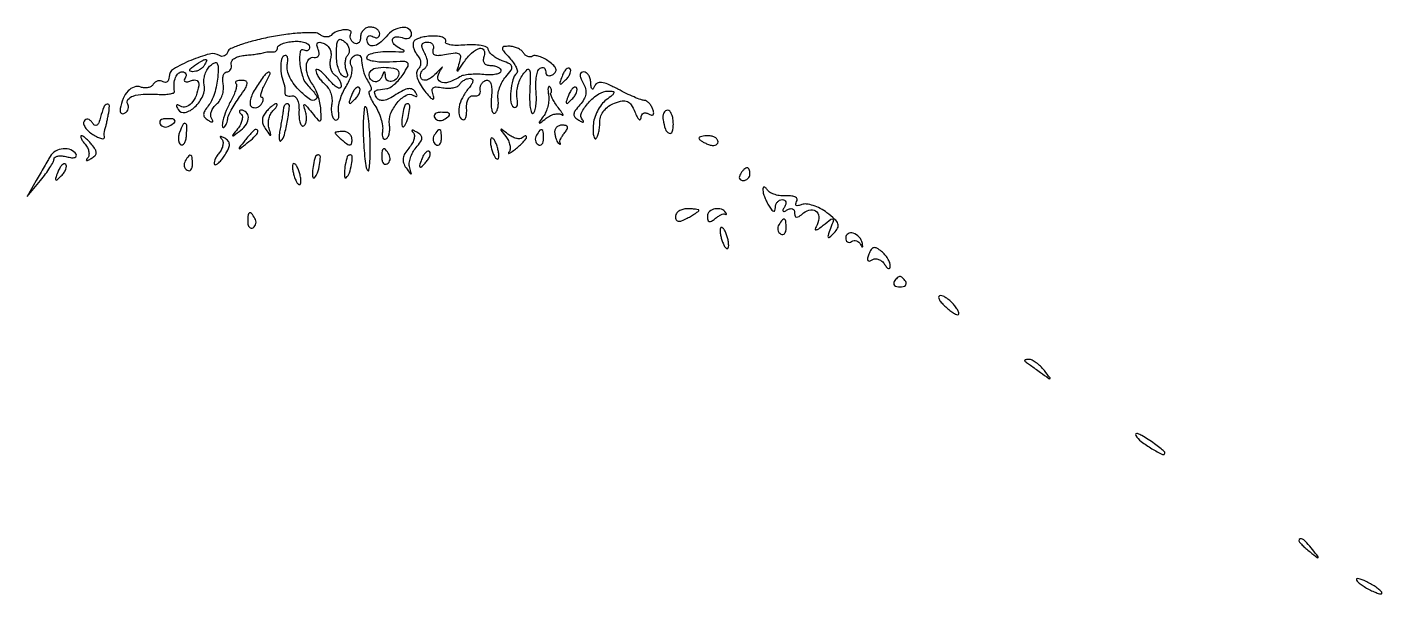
# Model space of a CAD drawing. Extents: x 153 to 7594, y 148 to 3762.
# Drawn here: x 3610.8 to 3823, y 3673.3 to 3762 of the extents above; entities that cross this region are included whole.
import ezdxf

# ---------------------------------------------------------------- set-up
doc = ezdxf.new("R2010")
doc.units = 0

msp = doc.modelspace()

# ---------------------------------------------------------------- linework, layer by layer
for points in [[(3649.04446, 3760.477537, 0.014918), (3646.543694, 3759.930816, 0.021534), (3644.373648, 3759.287666, 0.018145), (3642.676115, 3758.634181, 0.214524), (3642.20905, 3758.12715, -0.090629), (3641.99386, 3757.735592, -0.11903), (3641.670393, 3757.4894, -0.128115), (3641.289039, 3757.428333, -0.11488), (3640.90876, 3757.556389, 0.205337), (3639.336378, 3757.79167, 0.035149), (3636.409786, 3756.799756, 0.034017), (3633.679344, 3755.42972, 0.265414), (3633, 3754.240095, -0.071726), (3632.931201, 3753.762963, -0.147351), (3632.726548, 3753.449919, -0.189087), (3632.422932, 3753.347472, -0.126986), (3632.069098, 3753.457295, 0.103611), (3631.667904, 3753.60242, 0.098908), (3631.235069, 3753.577909, 0.096804), (3630.837438, 3753.387421, 0.094647), (3630.537073, 3753.059986, -0.11727), (3630.204145, 3752.728154, -0.081775), (3629.711025, 3752.527132, -0.07497), (3629.136587, 3752.484407, -0.072875), (3628.569126, 3752.611848, 0.176201), (3627.560398, 3752.629589, 0.120333), (3626.58623, 3752.004148, 0.090982), (3625.806124, 3750.811027, 0.061844), (3625.365905, 3749.245237, 0.0693), (3625.360566, 3748.806326, 0.176688), (3625.504235, 3748.527632, 0.221704), (3625.765484, 3748.444322, 0.106885), (3626.104097, 3748.564335, 0.08773), (3626.419886, 3748.846138, 0.094549), (3626.60989, 3749.212297, 0.100089), (3626.645582, 3749.605133, 0.111627), (3626.522055, 3749.964314, -0.3159), (3626.563277, 3750.669545, -0.14722), (3627.353626, 3751.219718, -0.067688), (3628.967441, 3751.514392, -0.027781), (3631.19759, 3751.491839, 0.020514), (3632.227154, 3751.466467, 0.035057), (3633.083373, 3751.54069, 0.041273), (3633.689111, 3751.688318, 0.353778), (3633.829169, 3751.907229, -0.043041), (3633.798167, 3753.153315, -0.079498), (3634.01853, 3754.139593, -0.115318), (3634.456437, 3754.76868, -0.185347), (3635.059017, 3755, -0.107279), (3635.41471, 3754.922794, -0.18139), (3635.62748, 3754.709615, -0.162559), (3635.660692, 3754.389118, -0.083829), (3635.507079, 3754.011454, 0.108244), (3635.389096, 3753.675708, 0.319803), (3635.499292, 3753.472438, 0.166448), (3635.831969, 3753.4306, 0.040433), (3636.370937, 3753.588848, -0.066638), (3636.955271, 3753.727719, -0.161131), (3637.383318, 3753.632329, -0.195833), (3637.618054, 3753.320481, -0.102545), (3637.644755, 3752.827393, -0.056718), (3637.225145, 3751.272553, -0.089129), (3636.498317, 3750.099465, -0.132226), (3635.628063, 3749.535022, -0.219957), (3634.776393, 3749.638197, 0.036959), (3634.358155, 3749.855771, 0.374427), (3634.185787, 3749.800418, 0.254624), (3634.175776, 3749.577482, 0.024955), (3634.444769, 3749.089366, 0.329723), (3635.543966, 3748.650044, 0.12921), (3637.051555, 3749.500797, 0.093383), (3638.284122, 3751.25011, 0.155699), (3638.495523, 3753.023249, -0.072896), (3638.460155, 3753.813607, -0.056028), (3638.642791, 3754.659041, -0.056812), (3639.003816, 3755.429507, -0.081774), (3639.496565, 3755.997149, -0.063742), (3640.173936, 3756.426952, -0.381667), (3640.541555, 3756.316807, -0.144319), (3640.704223, 3755.714612, -0.013333), (3640.626986, 3754.155393, -0.033036), (3640.448496, 3752.908727, -0.027596), (3640.100201, 3751.617316, -0.028487), (3639.647339, 3750.46875, -0.065141), (3639.151699, 3749.682786, 0.033266), (3638.583285, 3748.896965, 0.135664), (3638.416301, 3748.337447, 0.186965), (3638.58426, 3747.876343, 0.0747), (3639.10595, 3747.434519, 0.026778), (3639.571373, 3747.180239, 0.238201), (3639.797845, 3747.18504, 0.382236), (3639.858115, 3747.349276, 0.0438), (3639.665519, 3747.732185, -0.139178), (3639.527131, 3748.218946, -0.084373), (3639.627925, 3748.81351, -0.072859), (3639.946656, 3749.423148, -0.062801), (3640.441174, 3749.951179, 0.081883), (3640.956493, 3750.545081, 0.056817), (3641.333957, 3751.351552, 0.056015), (3641.524786, 3752.236733, 0.072796), (3641.487581, 3753.064486, -0.045488), (3641.413705, 3753.805715, -0.07382), (3641.501213, 3754.431443, -0.106012), (3641.727657, 3754.848365, -0.218901), (3642.057418, 3755, 0.137109), (3642.396576, 3755.094785, 0.126657), (3642.649679, 3755.353835, 0.106436), (3642.774641, 3755.744289, 0.075722), (3642.75, 3756.204545, -0.18903), (3642.830566, 3756.676693, -0.106866), (3643.234375, 3757.105327, -0.079253), (3643.90734, 3757.425532, -0.052629), (3644.75, 3757.579545, 0.007424), (3645.666408, 3757.662672, 0.007946), (3646.559375, 3757.771434, 0.007602), (3647.323152, 3757.888662, 0.0366), (3647.75, 3757.993421, -0.035422), (3648.091714, 3758.078139, -0.02227), (3648.5, 3758.130551, -0.022329), (3648.908429, 3758.14628, -0.037629), (3649.25, 3758.118421, 0.105039), (3649.536013, 3758.13351, 0.116077), (3649.779687, 3758.264467, 0.113958), (3649.942478, 3758.492686, 0.098483), (3650, 3758.781892, -0.249843), (3650.167984, 3759.097087, -0.053761), (3650.734375, 3759.394882, -0.044197), (3651.542344, 3759.634496, -0.029356), (3652.5, 3759.770691, -0.039884), (3653.45745, 3759.773417, -0.061978), (3654.265625, 3759.609022, -0.084925), (3654.812309, 3759.31467, -0.230833), (3655, 3758.929781, -0.088055), (3654.936009, 3758.569239, -0.166907), (3654.752205, 3758.342908, -0.178152), (3654.477983, 3758.285791, -0.101931), (3654.156441, 3758.403314, 0.527487), (3653.529373, 3758.125375, 0.073924), (3653.469421, 3756.423546, 0.048229), (3653.937602, 3754.213431, 0.120647), (3654.787297, 3752.812703, -0.036633), (3656.059188, 3751.339411, -0.416409), (3655.955123, 3750.65184, -0.323123), (3655.140412, 3750.646646, -0.033887), (3653.577048, 3751.927617, -0.042578), (3652.646676, 3752.964094, -0.048032), (3651.947092, 3754.104096, -0.053646), (3651.547704, 3755.207709, -0.10799), (3651.524774, 3756.128641, 0.036364), (3651.60784, 3756.831979, 0.095682), (3651.534335, 3757.332129, 0.217951), (3651.3262, 3757.548545, 0.236593), (3651.036793, 3757.522739, 0.201738), (3650.620647, 3756.938703, 0.055579), (3650.494271, 3755.793558, 0.049036), (3650.632992, 3754.398699, 0.043682), (3651.04191, 3753, -0.053202), (3651.108451, 3752.755226, -0.024504), (3651.144795, 3752.426562, -0.02394), (3651.149473, 3752.0738, -0.030507), (3651.118421, 3751.75, 0.181648), (3651.17276, 3751.485708, 0.146528), (3651.392661, 3751.29375, 0.100792), (3651.76053, 3751.209258, 0.056875), (3652.218296, 3751.25, -0.210266), (3652.703538, 3751.145509, -0.128931), (3653.081148, 3750.685892, -0.07894), (3653.308906, 3749.874808, -0.036404), (3653.356632, 3748.776479, 0.028083), (3653.383707, 3747.766498, 0.059639), (3653.540444, 3747.001497, 0.116041), (3653.791484, 3746.594123, 0.348415), (3654.094662, 3746.558504, 0.155483), (3654.368472, 3746.877884, 0.068846), (3654.514341, 3747.420201, 0.058548), (3654.519891, 3748.087358, 0.048744), (3654.374691, 3748.782025, -0.010102), (3654.093219, 3749.748985, -0.541284), (3654.200358, 3749.868899, -0.181534), (3654.454244, 3749.726951, -0.004044), (3655.365129, 3748.631675, 0.006595), (3656.370013, 3747.435836, 0.309387), (3656.661725, 3747.35865, 0.323833), (3656.829242, 3747.601929, 0.00696), (3656.772227, 3749.131675, 0.037931), (3656.642415, 3750.148327, 0.028032), (3656.352016, 3751.244929, 0.028584), (3655.957639, 3752.255494, 0.055097), (3655.512057, 3753, -0.07816), (3654.729898, 3754.454502, -0.099166), (3654.517961, 3755.961696, -0.162726), (3654.922252, 3756.972122, -0.273662), (3655.759466, 3757.261996, 0.133968), (3656.166685, 3757.288676, 0.202559), (3656.427421, 3757.522711, 0.142025), (3656.495685, 3757.952702, 0.060495), (3656.352671, 3758.523337, -0.046791), (3656.169436, 3759.178036, -0.246279), (3656.277429, 3759.522791, -0.245834), (3656.622661, 3759.630408, -0.046653), (3657.278151, 3759.446758, -0.105717), (3657.832972, 3759.085583, -0.09516), (3658.216812, 3758.516426, -0.088478), (3658.380566, 3757.807775, -0.076744), (3658.302374, 3757.048276, 0.060649), (3658.201199, 3756.30131, 0.063462), (3658.285109, 3755.563731, 0.070674), (3658.532544, 3754.946282, 0.124377), (3658.912882, 3754.553842, -0.07131), (3659.326258, 3754.208509, -0.054462), (3659.670886, 3753.729478, -0.055251), (3659.899088, 3753.196341, -0.080668), (3659.966731, 3752.690983, -0.3616), (3659.769412, 3752.466854, -0.172745), (3659.365507, 3752.543332, -0.062708), (3658.725699, 3753.034269, -0.02412), (3657.966731, 3753.860784, 0.01933), (3657.210344, 3754.700487, 0.047443), (3656.577727, 3755.237763, 0.122308), (3656.178187, 3755.390831, 0.450552), (3656, 3755.233229, 0.106088), (3656.099208, 3754.770919, 0.039729), (3656.420111, 3754.186553, 0.037146), (3656.882913, 3753.585118, 0.037005), (3657.430164, 3753.057959, -0.080562), (3657.94996, 3752.462064, -0.056752), (3658.331912, 3751.657309, -0.056173), (3658.526499, 3750.776923, -0.074023), (3658.491631, 3749.956542, 0.044698), (3658.413522, 3749.185178, 0.051698), (3658.481146, 3748.449985, 0.059187), (3658.673831, 3747.855152, 0.147486), (3658.973682, 3747.516265, 0.206726), (3659.271157, 3747.472563, 0.219185), (3659.497165, 3747.660387, 0.107338), (3659.602845, 3748.107686, 0.041803), (3659.561085, 3748.745237, -0.074963), (3659.561652, 3749.574939, -0.034469), (3659.797312, 3750.632558, -0.033157), (3660.204359, 3751.732481, -0.039203), (3660.735065, 3752.706024, 0.036578), (3661.240711, 3753.622133, 0.043667), (3661.57319, 3754.550399, 0.049128), (3661.702567, 3755.359906, 0.154686), (3661.569884, 3755.886926, -0.103373), (3661.417719, 3756.306963, -0.098864), (3661.442904, 3756.759942, -0.096866), (3661.641662, 3757.175895, -0.094866), (3661.983688, 3757.489919, -0.086163), (3662.381246, 3757.64948, -0.14367), (3662.738177, 3757.622439, -0.160466), (3662.997634, 3757.412959, -0.114462), (3663.125, 3757.059017, 0.011093), (3663.311862, 3755.729895, 0.03581), (3663.518111, 3754.86252, 0.043062), (3663.82372, 3754.121387, 0.022141), (3664.32433, 3753.25, -0.0371), (3664.581222, 3752.770189, -0.080662), (3664.686888, 3752.367188, -0.15617), (3664.630347, 3752.107506, -0.267782), (3664.444007, 3752, 0.438277), (3664.292767, 3751.83591, 0.06435), (3664.398654, 3751.339063, 0.039887), (3664.721036, 3750.613716, 0.01989), (3665.23612, 3749.75, -0.038513), (3665.777843, 3748.759614, -0.032953), (3666.194224, 3747.645476, -0.034301), (3666.43656, 3746.577805, -0.076042), (3666.438915, 3745.745237, 0.040319), (3666.395172, 3745.106422, 0.102865), (3666.494727, 3744.655376, 0.214941), (3666.711938, 3744.462895, 0.21713), (3666.998718, 3744.499208, 0.137772), (3667.29367, 3744.820035, 0.059024), (3667.495978, 3745.371397, 0.052186), (3667.584124, 3746.048338, 0.046962), (3667.535607, 3746.753971, -0.136557), (3667.716952, 3748.412134, -0.076988), (3668.754552, 3750.166745, -0.088671), (3670.125394, 3751.336008, -0.277539), (3671.288155, 3751.32191, 0.046732), (3671.64871, 3751.143194, 0.361509), (3671.814113, 3751.199295, 0.249271), (3671.827264, 3751.413098, 0.031615), (3671.602361, 3751.834376, 0.140546), (3671.132861, 3752.261318, 0.148207), (3670.518607, 3752.363237, 0.086698), (3669.688169, 3752.103792, 0.026072), (3668.540452, 3751.434548, -0.02943), (3667.464399, 3750.81673, -0.075436), (3666.611954, 3750.542007, -0.122601), (3665.974484, 3750.594915, -0.174343), (3665.533582, 3750.945663, -0.051815), (3665.211393, 3751.612582, -0.305628), (3665.301395, 3751.969938, -0.144412), (3665.768261, 3752.19202, -0.011701), (3667.128028, 3752.375, 0.117612), (3667.656643, 3752.564677, 0.036175), (3668.335246, 3753.0816, 0.033956), (3669.035648, 3753.790148, 0.031409), (3669.653667, 3754.604914, 0.02221), (3670.437132, 3755.906839, 0.345799), (3670.355355, 3756.387434, 0.190554), (3669.767205, 3756.608684, 0.008261), (3667.525639, 3756.533985, -0.021921), (3666.174257, 3756.525879, -0.035798), (3665.035656, 3756.650944, -0.041046), (3664.21623, 3756.871576, -0.3164), (3664, 3757.179071, -0.286009), (3664.319592, 3757.692077, -0.066391), (3665.327042, 3758.030324, -0.043874), (3666.895256, 3758.193439, -0.01887), (3669, 3758.147579, 0.012456), (3669.659249, 3758.124753, 0.27866), (3669.817059, 3758.218031, 0.416566), (3669.774294, 3758.358276, 0.017018), (3669.25, 3758.612429, -0.091378), (3668.288369, 3759.269742, -0.237024), (3668.02893, 3760.043551, -0.3445), (3668.498781, 3760.494886, -0.117581), (3669.5, 3760.361626, 0.06502), (3670.073899, 3760.22328, 0.112257), (3670.559375, 3760.280284, 0.151946), (3670.878743, 3760.519085, 0.158089), (3671, 3760.893011, 0.25066), (3670.568893, 3761.698925, 0.173288), (3669.544549, 3761.955285, 0.109598), (3668.183812, 3761.509989, 0.086083), (3667, 3760.5, -0.053614), (3665.946451, 3759.476471, -0.130196), (3664.957901, 3759.052816, -0.253785), (3664.287418, 3759.298418, -0.182639), (3664, 3760.059017, -0.108972), (3664.078288, 3760.413961, -0.182303), (3664.29375, 3760.6254, -0.161196), (3664.6179, 3760.656512, -0.082592), (3665, 3760.5, 0.082592), (3665.3821, 3760.343488, 0.161196), (3665.70625, 3760.3746, 0.182303), (3665.921712, 3760.586039, 0.108972), (3666, 3760.940983, 0.140337), (3665.884374, 3761.344827, 0.099915), (3665.559375, 3761.688914, 0.085131), (3665.073318, 3761.920655, 0.06887), (3664.5, 3762, 0.103052), (3663.927627, 3761.880765, 0.098802), (3663.440625, 3761.542039, 0.09695), (3663.114295, 3761.036055, 0.095165), (3663, 3760.440983, -0.067432), (3662.925389, 3759.890269, -0.140899), (3662.701458, 3759.524436, -0.190788), (3662.36964, 3759.397824, -0.136093), (3661.983688, 3759.510081, -0.081549), (3661.634907, 3759.813718, -0.09202), (3661.418984, 3760.201353, -0.100687), (3661.367871, 3760.611434, -0.119788), (3661.488451, 3760.981314, 0.445281), (3661.353252, 3761.444031, 0.135141), (3660.538663, 3761.592282, 0.069396), (3659.297117, 3761.305249, 0.105294), (3658.370954, 3760.704287, -0.132082), (3658.025798, 3760.5054, -0.086066), (3657.565028, 3760.464561, -0.075639), (3657.06084, 3760.584903, -0.067049), (3656.592009, 3760.852832, 0.160201), (3655.831952, 3761.11775, 0.016842), (3653.924463, 3761.087225, 0.019491), (3651.596619, 3760.880295, 0.014442)], [(3660.994539, 3757.628145, 0.105789), (3660.71728, 3757.180913, 0.06068), (3660.576365, 3756.559379, 0.056573), (3660.584159, 3755.868741, 0.060599), (3660.748084, 3755.2141, -0.032696), (3660.941868, 3754.589946, -0.195228), (3660.89198, 3754.259715, -0.338812), (3660.66216, 3754.167413, -0.070651), (3660.237316, 3754.353331, -0.140298), (3659.8187, 3754.813226, -0.045222), (3659.482707, 3755.681333, -0.040995), (3659.266677, 3756.763942, -0.035875), (3659.216712, 3757.917303, -0.016357), (3659.305922, 3759.374721, -0.142888), (3659.54236, 3759.970661, -0.349146), (3659.937916, 3760.066377, -0.075785), (3660.565729, 3759.649927, -0.069197), (3660.987207, 3759.145088, -0.08734), (3661.214354, 3758.581684, -0.103231), (3661.216092, 3758.049473, -0.141759)], [(3671.34932, 3759.756195, 0.135586), (3671.227598, 3759.339249, 0.066059), (3671.29306, 3758.784261, 0.05817), (3671.522564, 3758.184642, 0.052791), (3671.890116, 3757.632402, -0.064349), (3672.262951, 3757.043238, -0.093338), (3672.414578, 3756.448294, -0.106152), (3672.332151, 3755.89582, -0.106304), (3672.030198, 3755.426206, 0.187174), (3671.787585, 3754.872812, 0.084449), (3671.888303, 3754.073794, 0.060339), (3672.319901, 3753.092658, 0.032449), (3673.06715, 3752, 0.014871), (3673.798898, 3751.121373, 0.079837), (3674.278748, 3750.727526, 0.526976), (3674.457588, 3750.812168, 0.125328), (3674.421423, 3751.210249, -0.050548), (3674.219284, 3752.04005, -0.249718), (3674.379442, 3752.476785, -0.199538), (3674.871054, 3752.648465, -0.033094), (3675.887237, 3752.521716, 0.045578), (3676.722375, 3752.438631, 0.052283), (3677.520062, 3752.515771, 0.059767), (3678.166728, 3752.730261, 0.145403), (3678.537989, 3753.061467, -0.071857), (3678.838612, 3753.42053, -0.052903), (3679.260028, 3753.724306, -0.053285), (3679.731705, 3753.930661, -0.076633), (3680.181462, 3754, -0.203692), (3680.494348, 3753.867017, -0.237094), (3680.589395, 3753.561308, -0.101142), (3680.396542, 3753.057762, -0.031353), (3679.916276, 3752.399118, 0.052034), (3678.952846, 3750.956311, 0.072721), (3678.436945, 3749.495977, 0.096977), (3678.435666, 3748.280819, 0.209206), (3678.956928, 3747.52662, 0.304696), (3679.240785, 3747.537396, 0.145888), (3679.47233, 3747.840971, 0.071506), (3679.608225, 3748.451263, 0.03231), (3679.617862, 3749.272649, -0.049595), (3679.658051, 3750.141145, -0.093936), (3679.886005, 3750.800901, -0.137859), (3680.267303, 3751.175707, -0.176865), (3680.75, 3751.25, 0.088109), (3681.208201, 3751.240087, 0.142119), (3681.559375, 3751.403906, 0.156305), (3681.747323, 3751.716129, 0.113086), (3681.75, 3752.125, -0.099217), (3681.740365, 3752.586332, -0.085672), (3681.905776, 3753.04255, -0.084139), (3682.218212, 3753.423709, -0.090686), (3682.631367, 3753.668789, -0.246443), (3683.079221, 3753.610814, -0.160209), (3683.398198, 3753.183367, -0.076142), (3683.546642, 3752.325683, -0.026075), (3683.505218, 3751.061316, 0.023188), (3683.461746, 3749.933381, 0.049469), (3683.554553, 3749.066911, 0.095277), (3683.756842, 3748.582441, 0.404887), (3684.034784, 3748.521498, 0.142325), (3684.316171, 3748.83311, 0.057824), (3684.506572, 3749.377945, 0.050929), (3684.586864, 3750.049973, 0.044942), (3684.535607, 3750.753971, -0.081324), (3684.535438, 3751.548426, -0.044318), (3684.777965, 3752.49564, -0.042665), (3685.204726, 3753.439809, -0.052185), (3685.762637, 3754.231188, 0.022811), (3686.586699, 3755.265535, 0.215595), (3686.697928, 3755.8075, 0.227034), (3686.362547, 3756.231898, 0.025309), (3685.19763, 3756.731188, -0.037649), (3684.394356, 3757.099175, -0.043877), (3683.698111, 3757.567912, -0.049148), (3683.196864, 3758.062241, -0.147699), (3683.011342, 3758.5, 0.274822), (3682.736656, 3758.865885, 0.050633), (3681.893843, 3759.116693, 0.041779), (3680.724741, 3759.23937, 0.026716), (3679.358742, 3759.195124, -0.021456), (3678.034819, 3759.138299, -0.045119), (3677.010564, 3759.230925, -0.083), (3676.42035, 3759.443686, -0.426561), (3676.342478, 3759.745124, 0.304074), (3676.330571, 3760.068488, 0.134424), (3675.981245, 3760.34888, 0.069605), (3675.293049, 3760.539441, 0.032798), (3674.37082, 3760.6, 0.031171), (3673.375572, 3760.537894, 0.036938), (3672.452005, 3760.352132, 0.040121), (3671.71662, 3760.081588, 0.147173)], [(3674.346627, 3758.460912, 0.169644), (3674.331913, 3757.97575, 0.239079), (3674.629399, 3757.672084, 0.103676), (3675.319218, 3757.589105, 0.025502), (3676.456374, 3757.746909, -0.020987), (3677.843371, 3757.952159, -0.179568), (3678.44141, 3757.799199, -0.275927), (3678.649623, 3757.341086, -0.047707), (3678.445337, 3756.369331, 0.004021), (3678.100611, 3755.232853, 0.557085), (3678.17909, 3755.145171, 0.203575), (3678.35548, 3755.260097, 0.002155), (3679.18093, 3756.5, -0.05709), (3680.392361, 3757.94674, -0.115015), (3681.668576, 3758.695544, -0.371712), (3682.318885, 3758.412758, -0.206683), (3682.357023, 3757.488004, 0.079447), (3682.225457, 3756.864151, 0.165865), (3682.360756, 3756.392659, 0.164453), (3682.757223, 3756.09955, 0.077815), (3683.393011, 3756, -0.051702), (3684.007877, 3755.93625, -0.071612), (3684.527947, 3755.746645, -0.091627), (3684.877457, 3755.466701, -0.180092), (3685, 3755.137513, -0.28267), (3684.809371, 3754.827261, -0.065701), (3684.206265, 3754.615512, -0.049015), (3683.333408, 3754.520445, -0.029976), (3682.297923, 3754.57164, 0.025362), (3681.186585, 3754.636863, 0.02587), (3680.081753, 3754.588421, 0.026731), (3679.130893, 3754.44569, 0.089457), (3678.547923, 3754.212247, -0.057837), (3676.764489, 3753.364398, -0.197604), (3675.507752, 3753.442352, -0.351055), (3675.122281, 3754.253891, -0.106858), (3675.75, 3755.571155, 0.091094), (3675.820866, 3755.708642, 0.756183), (3675.786864, 3755.730443, 0.019497), (3675.42886, 3755.387617, 0.003944), (3674.822302, 3754.74966, -0.042263), (3674.134765, 3754.129359, -0.073761), (3673.463421, 3753.760593, -0.112302), (3672.913424, 3753.687916, -0.235445), (3672.55599, 3753.909407, -0.106163), (3672.409443, 3754.321015, -0.099352), (3672.439617, 3754.767037, -0.096117), (3672.642173, 3755.178712, -0.092343), (3672.986392, 3755.49159, 0.130202), (3673.354606, 3755.88034, 0.11806), (3673.499376, 3756.415284, 0.087301), (3673.400563, 3757.092458, 0.043112), (3673.056718, 3757.894022, -0.030801), (3672.668142, 3758.741706, -0.14889), (3672.630133, 3759.264156, -0.251326), (3672.889115, 3759.562169, -0.090977), (3673.458673, 3759.666667, -0.09553), (3673.938427, 3759.574161, -0.139666), (3674.276651, 3759.312476, -0.145249), (3674.418103, 3758.920442, -0.10645)], [(3686.347194, 3757.168848, -0.028858), (3686.943249, 3756.428533, -0.044174), (3687.360842, 3755.71887, -0.054207), (3687.565047, 3755.132805, -0.258638), (3687.470822, 3754.804155, 0.129417), (3686.845575, 3753.732107, 0.046), (3686.527732, 3751.97199, 0.04454), (3686.531656, 3750.265787, 0.2357), (3687.009194, 3749.494318, 0.227826), (3687.308994, 3749.46255, 0.222227), (3687.525503, 3749.676642, 0.098969), (3687.604404, 3750.17709, 0.03735), (3687.522309, 3750.884158, -0.066642), (3687.472546, 3751.753717, -0.041233), (3687.634182, 3752.765971, -0.040714), (3687.96533, 3753.758111, -0.057023), (3688.427141, 3754.569473, -0.043664), (3689.11146, 3755.351844, -0.516742), (3689.446583, 3755.287733, -0.113402), (3689.593911, 3754.568452, -0.005917), (3689.509335, 3752.196481, 0.016012), (3689.485377, 3750.646397, 0.031444), (3689.583212, 3749.417331, 0.04368), (3689.769744, 3748.619251, 0.485358), (3690.035759, 3748.5221, 0.191277), (3690.300491, 3748.878233, 0.032147), (3690.47004, 3749.727852, 0.031215), (3690.54598, 3750.806457, 0.023196), (3690.5, 3752, -0.028183), (3690.465731, 3753.200456, -0.036064), (3690.576013, 3754.30061, -0.039096), (3690.797988, 3755.169366, -0.173952), (3691.121017, 3755.574793, -0.10525), (3691.455927, 3755.694714, -0.180227), (3691.741799, 3755.630034, -0.164202), (3691.933606, 3755.386015, -0.085373), (3692, 3755, 0.122734), (3692.091815, 3754.631594, 0.187926), (3692.33825, 3754.419439, 0.150496), (3692.711026, 3754.404327, 0.073969), (3693.15149, 3754.593626, 0.12138), (3693.54592, 3754.995826, 0.213974), (3693.597186, 3755.4497, 0.124547), (3693.267252, 3755.979556, 0.033681), (3692.504169, 3756.62061, 0.035719), (3691.758006, 3757.088379, 0.044331), (3691.003581, 3757.407301, 0.050486), (3690.346829, 3757.547598, 0.167323), (3689.921776, 3757.451655, -0.128823), (3689.574565, 3757.345262, -0.100718), (3689.183864, 3757.408175, -0.089049), (3688.809055, 3757.631851, -0.07553), (3688.510081, 3757.983688, 0.094647), (3688.153022, 3758.372927, 0.052833), (3687.597659, 3758.701458, 0.05008), (3686.943067, 3758.924611, 0.05718), (3686.285995, 3759, 0.033215), (3685.418671, 3758.94232, 0.38539), (3685.216642, 3758.703574, 0.168066), (3685.380495, 3758.276606, 0.00903)], [(3638.5, 3756, -0.075854), (3638.175433, 3755.618541, -0.054031), (3637.713662, 3755.298248, -0.053889), (3637.192374, 3755.083483, -0.074131), (3636.690983, 3755.015313, -0.102799), (3636.327599, 3755.095709, -0.37991), (3636.239151, 3755.292684, -0.147021), (3636.445888, 3755.597454, -0.027275), (3637, 3756, -0.008108), (3638.281145, 3756.798791, -0.136158), (3638.758161, 3756.931144, -0.541951), (3638.886554, 3756.734105, -0.034464)], [(3646.626125, 3752.552147, 0.034819), (3646.075786, 3751.569264, 0.054502), (3645.760291, 3750.653931, 0.072653), (3645.703825, 3749.931272, 0.242108), (3645.942017, 3749.535835, 0.109708), (3646.341081, 3749.396898, 0.099863), (3646.776125, 3749.432903, 0.095114), (3647.180246, 3749.638841, 0.089304), (3647.489919, 3749.983688, 0.041135), (3647.688692, 3750.373694, 0.089178), (3647.758979, 3750.701458, 0.166345), (3647.694451, 3750.912815, 0.240696), (3647.523833, 3751, -0.404817), (3647.373877, 3751.145206, -0.066578), (3647.418599, 3751.5875, -0.042561), (3647.631483, 3752.232483, -0.021884), (3648, 3753, 0.018773), (3648.822344, 3754.685755, 0.648836), (3648.599587, 3754.932278, 0.158539), (3647.930448, 3754.444833, 0.01168)], [(3669, 3754.846213, -0.165752), (3668.720695, 3754.026825, -0.153294), (3667.990447, 3753.516941, -0.216391), (3667.274529, 3753.603914, -0.245633), (3666.921053, 3754.190983, 0.012127), (3666.865013, 3754.852676, 0.357152), (3666.752608, 3754.962985, 0.318595), (3666.607989, 3754.878845, 0.010946), (3666.335642, 3754.243769, -0.080432), (3666.071856, 3753.807422, -0.106432), (3665.704501, 3753.525559, -0.121663), (3665.292447, 3753.441919, -0.128628), (3664.898278, 3753.562868, -0.092037), (3664.583682, 3753.848472, -0.096021), (3664.398279, 3754.223954, -0.099408), (3664.37017, 3754.630506, -0.10651), (3664.503378, 3755.005466, -0.210404), (3665.338903, 3755.580108, -0.055835), (3666.990193, 3755.706102, -0.059474), (3668.529265, 3755.466863, -0.33633)], [(3694.564293, 3754.293128, 0.008399), (3694.21821, 3753.336218, 0.286372), (3694.270328, 3753.111181, 0.400052), (3694.463552, 3753.106486, 0.011214), (3695.124088, 3753.733333, 0.043285), (3695.558688, 3754.246577, 0.063152), (3695.837219, 3754.768815, 0.082976), (3695.927901, 3755.220211, 0.20742), (3695.806872, 3755.526461, 0.278911), (3695.538684, 3755.59249, 0.120343), (3695.210949, 3755.395085, 0.070189), (3694.866277, 3754.940734, 0.036269)], [(3697.879618, 3753.250627, -0.06368), (3698.242725, 3752.349427, -0.101914), (3698.286269, 3751.523936, -0.09571), (3697.997989, 3750.712247, -0.050909), (3697.364165, 3749.849905, 0.025823), (3696.634236, 3748.954485, 0.140427), (3696.419888, 3748.373176, 0.213918), (3696.589862, 3747.90352, 0.069686), (3697.184857, 3747.438952, 0.016678), (3697.659904, 3747.185312, 0.146031), (3697.892723, 3747.146052, 0.539868), (3697.941599, 3747.245254, 0.051161), (3697.747818, 3747.508523, -0.308609), (3697.599853, 3748.573317, -0.069879), (3698.686651, 3750.161455, -0.063536), (3700.315873, 3751.545574, -0.145345), (3701.846117, 3752, -0.045226), (3702.536573, 3751.937419, -0.435997), (3702.67811, 3751.715488, -0.160515), (3702.440788, 3751.34758, -0.012055), (3701.48513, 3750.612785, 0.072479), (3700.748368, 3749.889632, 0.045086), (3700.104081, 3748.861762, 0.044317), (3699.641209, 3747.706967, 0.05989), (3699.447739, 3746.599857, 0.020164), (3699.435108, 3745.63157, 0.048473), (3699.523831, 3744.920599, 0.11908), (3699.691769, 3744.579981, 0.440913), (3699.903739, 3744.570405, 0.111329), (3700.133954, 3744.934642, 0.030124), (3700.324848, 3745.594323, 0.028932), (3700.456107, 3746.389458, 0.026445), (3700.5, 3747.21878, -0.090501), (3700.662144, 3748.107253, -0.076984), (3701.131987, 3748.938055, -0.072255), (3701.863967, 3749.631241, -0.064994), (3702.788831, 3750.117587, -0.042328), (3704.008784, 3750.454836, -0.149913), (3704.806755, 3750.364678, -0.151912), (3705.410698, 3749.843852, -0.043837), (3705.975445, 3748.73214, 0.019972), (3706.327034, 3747.94977, 0.086036), (3706.628123, 3747.540215, 0.415578), (3706.82343, 3747.544613, 0.179948), (3706.936614, 3747.809017, -0.098505), (3707.047855, 3748.254391, -0.165616), (3707.313239, 3748.52841, -0.163223), (3707.693888, 3748.585769, -0.095172), (3708.129732, 3748.419821, 0.06412), (3708.564641, 3748.222722, 0.282351), (3708.825618, 3748.290176, 0.229021), (3708.919867, 3748.577257, 0.047207), (3708.796399, 3749.110804, 0.054294), (3708.551156, 3749.645215, 0.057164), (3708.200088, 3750.104236, 0.063813), (3707.801573, 3750.424017, 0.126436), (3707.416667, 3750.541916, -0.078249), (3706.885927, 3750.650538, -0.010832), (3705.837608, 3751.068905, -0.012193), (3704.609904, 3751.625672, -0.010057), (3703.328382, 3752.277063, 0.01729), (3701.744206, 3753.053667, 0.074407), (3700.735898, 3753.335637, 0.156741), (3700.083139, 3753.212256, 0.173918), (3699.65733, 3752.735147, -0.057961), (3699.452316, 3752.359913, -0.447265), (3699.276186, 3752.339782, -0.179109), (3699.137426, 3752.600567, -0.022365), (3699.078947, 3753.25, 0.057674), (3698.97073, 3753.91929, 0.074458), (3698.714844, 3754.485938, 0.091177), (3698.356964, 3754.866527, 0.159915), (3697.95031, 3755, 0.159001), (3697.5681, 3754.875304, 0.228793), (3697.403308, 3754.566523, 0.109278), (3697.498752, 3754.033871, 0.02881)], [(3643.464816, 3753.20185, -0.228685), (3643.573189, 3752.891303, -0.037874), (3643.450368, 3752.25126, -0.035064), (3643.175901, 3751.463852, -0.02448), (3642.762909, 3750.618517, 0.028809), (3641.970474, 3748.960301, 0.034112), (3641.424152, 3747.311709, 0.089434), (3641.359376, 3746.430869, 0.63086), (3641.658369, 3746.325035, 0.064359), (3641.855091, 3746.580161, 0.037253), (3642.025164, 3746.928812, 0.036604), (3642.145779, 3747.310339, 0.050323), (3642.193255, 3747.666667, -0.102438), (3642.306022, 3748.135468, -0.01492), (3642.752385, 3749.014063, -0.016357), (3643.353072, 3750.033164, -0.013365), (3644.059339, 3751.083333, 0.012742), (3644.983146, 3752.453286, 0.104868), (3645.245894, 3753.153803, 0.323949), (3645.055582, 3753.522325, 0.11742), (3644.449417, 3753.666667, 0.030435), (3643.923909, 3753.63465, 0.080012), (3643.562306, 3753.530127, 0.202427), (3643.424489, 3753.376211, 0.28653)], [(3661.564293, 3751.293128, 0.008399), (3661.21821, 3750.336218, 0.286372), (3661.270328, 3750.111181, 0.400052), (3661.463552, 3750.106486, 0.011214), (3662.124088, 3750.733333, 0.043285), (3662.558688, 3751.246577, 0.063152), (3662.837219, 3751.768815, 0.082976), (3662.927901, 3752.220211, 0.20742), (3662.806872, 3752.526461, 0.278911), (3662.538684, 3752.59249, 0.120343), (3662.210949, 3752.395085, 0.070189), (3661.866277, 3751.940734, 0.036269)], [(3692.44661, 3751.341631, -0.060561), (3692.478143, 3750.526707, -0.03996), (3692.326579, 3749.600354, -0.039939), (3692.029361, 3748.709116, -0.060151), (3691.621575, 3748, 0.003356), (3690.97089, 3747.11748, 0.45158), (3690.996724, 3747.001802, 0.296876), (3691.147687, 3747.01306, 0.00266), (3692.092009, 3747.741324, -0.052625), (3692.765892, 3748.161098, -0.063079), (3693.473404, 3748.400245, -0.074428), (3694.106225, 3748.43279, -0.152586), (3694.559042, 3748.241324, 0.207209), (3694.703456, 3748.197562, 0.522985), (3694.746086, 3748.276974, 0.037789), (3694.481625, 3748.711621, 0.008605), (3693.967032, 3749.403695, -0.020538), (3693.429204, 3750.164265, -0.030547), (3693.028857, 3750.874385, -0.030828), (3692.787262, 3751.461054, -0.252374), (3692.833333, 3751.737028, 0.124487), (3692.921936, 3751.939698, 0.087438), (3692.919437, 3752.189773, 0.078531), (3692.82759, 3752.448463, 0.071998), (3692.658369, 3752.674965, 0.381533), (3692.497892, 3752.684029, 0.187333), (3692.386492, 3752.492971, 0.058312), (3692.36693, 3752.016262, 0.021046)], [(3695.564293, 3751.293128, 0.008399), (3695.21821, 3750.336218, 0.286372), (3695.270328, 3750.111181, 0.400052), (3695.463552, 3750.106486, 0.011214), (3696.124088, 3750.733333, 0.043285), (3696.558688, 3751.246577, 0.063152), (3696.837219, 3751.768815, 0.082976), (3696.927901, 3752.220211, 0.20742), (3696.806872, 3752.526461, 0.278911), (3696.538684, 3752.59249, 0.120343), (3696.210949, 3752.395085, 0.070189), (3695.866277, 3751.940734, 0.036269)], [(3622.267643, 3747.915465, -0.028565), (3621.984487, 3747.040231, -0.149095), (3621.674947, 3746.64631, -0.314008), (3621.342245, 3746.646225, -0.102598), (3620.986262, 3747.022228, 0.070244), (3620.663086, 3747.410755, 0.130882), (3620.301684, 3747.597265, 0.171173), (3619.961915, 3747.555288, 0.139708), (3619.689683, 3747.306914, 0.201554), (3619.620995, 3746.869596, 0.083978), (3619.863507, 3746.310932, 0.064323), (3620.367257, 3745.719586, 0.044655), (3621.068251, 3745.18945, 0.024051), (3621.804744, 3744.777336, 0.054854), (3622.401753, 3744.557741, 0.120622), (3622.763637, 3744.556734, 0.391464), (3622.885146, 3744.739298, -0.030251), (3622.852735, 3745.067201, -0.023964), (3622.856253, 3745.423419, -0.024547), (3622.891778, 3745.754534, -0.053997), (3622.95809, 3746, 0.029977), (3623.053207, 3746.295104, 0.005138), (3623.194169, 3746.867188, 0.005584), (3623.345473, 3747.543343, 0.004958), (3623.488027, 3748.25, 0.037369), (3623.651903, 3749.675737, 0.507363), (3623.302207, 3749.953635, 0.23794), (3622.770683, 3749.473406, 0.028279)], [(3644.324657, 3748.342009, -0.188967), (3644.485663, 3747.973454, -0.073134), (3644.424724, 3747.409651, -0.05878), (3644.167948, 3746.749775, -0.04346), (3643.741324, 3746.092009, 0.002309), (3642.977097, 3745.102491, 0.480912), (3643.00289, 3744.998672, 0.27909), (3643.14961, 3745.015406, 0.001748), (3644.23899, 3745.863307, 0.086231), (3645.112532, 3746.831847, 0.13852), (3645.424789, 3747.891573, 0.209296), (3645.092387, 3748.674776, 0.191487), (3644.274316, 3749, 0.159357), (3644.101343, 3748.943435, 0.259352), (3644.038449, 3748.806715, 0.133007), (3644.113507, 3748.59508, 0.04506)], [(3648.179647, 3748.716462, 0.067641), (3647.76459, 3748.050963, 0.103454), (3647.619067, 3747.389013, 0.099021), (3647.748938, 3746.703291, 0.057812), (3648.151535, 3745.966462, 0.003584), (3648.76418, 3745.113246, 0.320833), (3648.904127, 3745.066872, 0.411086), (3648.964385, 3745.179898, 0.004191), (3648.672477, 3746.128145, -0.073593), (3648.558462, 3746.834224, -0.057552), (3648.637465, 3747.607567, -0.058506), (3648.88728, 3748.328285, -0.083911), (3649.278145, 3748.878145, 0.024313), (3649.669454, 3749.30948, 0.05918), (3649.900798, 3749.670455, 0.146059), (3649.937975, 3749.898428, 0.377083), (3649.822445, 3750, 0.136515), (3649.531803, 3749.919139, 0.030143), (3649.101631, 3749.622961, 0.02921), (3648.629853, 3749.207804, 0.024511)], [(3650.92569, 3749.25, -0.013569), (3650.870993, 3748.817833, -0.002348), (3650.74152, 3748.003775, -0.002552), (3650.580159, 3747.049604, -0.002281), (3650.403079, 3746.060722, 0.017127), (3650.269373, 3745.160865, 0.044112), (3650.2529, 3744.504416, 0.12873), (3650.351521, 3744.205945, 0.477214), (3650.521361, 3744.188027, 0.134307), (3651.07857, 3745.164877, 0.020322), (3651.553593, 3747.385622, 0.015584), (3651.865294, 3749.614844, 0.44614), (3651.519557, 3750, 0.137331), (3651.315574, 3749.942897, 0.089023), (3651.130791, 3749.779687, 0.077037), (3650.992962, 3749.536694, 0.065955)], [(3663.435018, 3745.064982, 0.009704), (3663.529459, 3743.118934, 0.013719), (3663.694614, 3741.391844, 0.009803), (3663.897539, 3739.976237, 0.157128), (3664.115373, 3739.551294, 0.607466), (3664.316185, 3739.614819, 0.0216), (3664.449262, 3740.637197, 0.019342), (3664.520052, 3742.1244, 0.009788), (3664.5, 3744, 0.009571), (3664.403679, 3745.947945, 0.013557), (3664.2379, 3747.675642, 0.009609), (3664.035361, 3749.092473, 0.157327), (3663.819645, 3749.513689, 0.608129), (3663.620703, 3749.450543, 0.021116), (3663.48826, 3748.425282, 0.019134), (3663.416874, 3746.938646, 0.009701)], [(3669.923489, 3749.75, 0.027547), (3669.606136, 3748.463842, 0.035196), (3669.464332, 3747.251818, 0.065115), (3669.526836, 3746.50893, 0.5934), (3669.770646, 3746.437313, 0.113475), (3670.253576, 3747.208601, 0.038882), (3670.589177, 3748.492318, 0.037687), (3670.712603, 3749.690578, 0.422234), (3670.411516, 3750, 0.056877), (3670.248454, 3749.981391, 0.061615), (3670.098408, 3749.926562, 0.069595), (3669.983217, 3749.845645, 0.131363)], [(3674.613087, 3747.817021, 0.108766), (3674.88478, 3747.536973, 0.099739), (3675.257398, 3747.385962, 0.095385), (3675.673795, 3747.387618, 0.090093), (3676.069098, 3747.542705, 0.02679), (3676.852054, 3748.086603, 0.350126), (3676.929499, 3748.40792, 0.269722), (3676.618676, 3748.623697, 0.019984), (3675.543989, 3748.666667, 0.059057), (3675.024148, 3748.605052, 0.126631), (3674.669932, 3748.417083, 0.191218), (3674.534562, 3748.139071, 0.158515)], [(3710.392873, 3747.528944, 0.044131), (3710.75167, 3746.023268, 0.213188), (3711.332163, 3745.390357, 0.451408), (3711.827515, 3745.623295, 0.070914), (3712, 3746.833333, 0.040166), (3711.933248, 3747.662941, 0.059481), (3711.732242, 3748.363542, 0.078229), (3711.437269, 3748.839978, 0.218452), (3711.088484, 3749, 0.170154), (3710.758434, 3748.884332, 0.114226), (3710.508148, 3748.567877, 0.08755), (3710.377863, 3748.091665, 0.059601)], [(3631.613087, 3746.817021, 0.108766), (3631.88478, 3746.536973, 0.099739), (3632.257398, 3746.385962, 0.095385), (3632.673795, 3746.387618, 0.090093), (3633.069098, 3746.542705, 0.02679), (3633.852054, 3747.086603, 0.350126), (3633.929499, 3747.40792, 0.269722), (3633.618676, 3747.623697, 0.019984), (3632.543989, 3747.666667, 0.059057), (3632.024148, 3747.605052, 0.126631), (3631.669932, 3747.417083, 0.191218), (3631.534562, 3747.139071, 0.158515)], [(3634.650663, 3745.532025, 0.05214), (3634.490736, 3744.936181, 0.063531), (3634.472764, 3744.359336, 0.075558), (3634.591564, 3743.88734, 0.156206), (3634.836088, 3743.601303, 0.259868), (3635.131761, 3743.587963, 0.140997), (3635.407608, 3743.841638, 0.079088), (3635.620945, 3744.361741, 0.039075), (3635.730265, 3745.069278, 0.01644), (3635.792967, 3746.550408, 0.30258), (3635.548299, 3746.92531, 0.402215), (3635.192409, 3746.791397, 0.01992)], [(3644.872445, 3744.25, 0.001576), (3643.99236, 3743.120493, 0.377591), (3644, 3743, 0.377591), (3644.120493, 3742.99236, 0.001576), (3645.25, 3743.872445, 0.017685), (3646.306759, 3744.76332, 0.065617), (3646.869516, 3745.426111, 0.241985), (3646.90695, 3745.806605, 0.307699), (3646.622445, 3746, 0.184603), (3646.410139, 3745.91885, 0.013803), (3645.952641, 3745.485938, 0.017649), (3645.425681, 3744.920402, 0.012436)], [(3685.741324, 3744.907991, -0.052625), (3686.161098, 3744.234108, -0.063079), (3686.400245, 3743.526596, -0.074428), (3686.43279, 3742.893775, -0.152586), (3686.241324, 3742.440958, 0.139903), (3686.163061, 3742.267973, 0.595759), (3686.231826, 3742.216445, 0.046197), (3686.614943, 3742.437763, 0.009281), (3687.25, 3742.905412, 0.018187), (3687.920165, 3743.458146, 0.02404), (3688.485938, 3744.011283, 0.022666), (3688.901947, 3744.501895, 0.165993), (3689, 3744.789111, 0.192334), (3688.941506, 3744.93555, 0.250541), (3688.806715, 3744.980183, 0.114225), (3688.595144, 3744.891063, 0.039836), (3688.342009, 3744.675343, -0.188967), (3687.973454, 3744.514337, -0.073134), (3687.409651, 3744.575276, -0.05878), (3686.749775, 3744.832052, -0.04346), (3686.092009, 3745.258676, 0.002204), (3685.122118, 3746.008069, 0.37607), (3685, 3746, 0.37607), (3684.991931, 3745.877882, 0.002204)], [(3693.417334, 3745.362278, 0.027797), (3693.523407, 3744.842498, 0.031421), (3693.68344, 3744.359113, 0.03307), (3693.869836, 3743.971907, 0.124825), (3694.054389, 3743.778944, 0.036758), (3694.212758, 3743.695321, 0.24889), (3694.298213, 3743.701787, 0.345655), (3694.322178, 3743.76915, 0.052635), (3694.258676, 3743.907991, -0.203705), (3694.227703, 3744.14086, -0.041141), (3694.374779, 3744.541391, -0.037326), (3694.636928, 3745.011407, -0.027341), (3694.9928, 3745.491324, 0.043636), (3695.361806, 3746.024377, 0.213943), (3695.396345, 3746.380221, 0.257234), (3695.157496, 3746.599397, 0.059802), (3694.597069, 3746.666667, 0.097332), (3694.08859, 3746.566737, 0.112326), (3693.684911, 3746.283502, 0.115083), (3693.450015, 3745.859695, 0.106063)], [(3619.868879, 3743.657991, -0.059816), (3620.239506, 3743.083858, -0.070874), (3620.437715, 3742.469816, -0.083091), (3620.440463, 3741.911524, -0.144798), (3620.241324, 3741.497665, 0.051532), (3620.050748, 3741.237981, 0.539115), (3620.099215, 3741.139852, 0.145908), (3620.32953, 3741.17859, 0.016746), (3620.798558, 3741.428702, 0.06466), (3621.372512, 3741.867315, 0.184594), (3621.57584, 3742.31771, 0.150137), (3621.445068, 3742.854248, 0.03892), (3620.926114, 3743.589028, 0.019407), (3620.441126, 3744.129294, 0.024812), (3619.952218, 3744.585527, 0.024047), (3619.517621, 3744.918068, 0.152428), (3619.255111, 3745, 0.437369), (3619.155018, 3744.891735, 0.087861), (3619.229155, 3744.605785, 0.04512), (3619.476182, 3744.173471, 0.020857)], [(3641.241324, 3744.502335, -0.147039), (3641.43906, 3744.086732, -0.082657), (3641.431823, 3743.523085, -0.070179), (3641.227182, 3742.901203, -0.05874), (3640.848823, 3742.317843, 0.032297), (3640.445988, 3741.763196, 0.047627), (3640.174477, 3741.226565, 0.058935), (3640.05814, 3740.781159, 0.234974), (3640.145354, 3740.521312, 0.334196), (3640.392573, 3740.486387, 0.058617), (3640.799345, 3740.777896, 0.043444), (3641.27951, 3741.298456, 0.024999), (3641.767376, 3741.999118, 0.028549), (3642.309577, 3742.98887, 0.115144), (3642.455422, 3743.657366, 0.173487), (3642.264567, 3744.167461, 0.087108), (3641.729521, 3744.613965, 0.017305), (3641.285632, 3744.849052, 0.170946), (3641.078936, 3744.872681, 0.517463), (3641.037034, 3744.771023, 0.043025)], [(3659, 3745.455778, 0.192074), (3659.049962, 3745.330516, 0.008084), (3659.391667, 3744.981783, 0.012937), (3659.822431, 3744.577629, 0.008736), (3660.333333, 3744.138321, 0.026407), (3660.992221, 3743.64783, 0.188172), (3661.373636, 3743.564488, 0.303392), (3661.598355, 3743.772162, 0.058985), (3661.666667, 3744.34921, 0.100269), (3661.564818, 3744.851978, 0.098226), (3661.275, 3745.279664, 0.09765), (3660.842208, 3745.566148, 0.097821), (3660.333333, 3745.666667, 0.014866), (3659.822184, 3745.651466, 0.024357), (3659.391667, 3745.604718, 0.021349), (3659.064865, 3745.538622, 0.344914)], [(3671.252182, 3745.491477, -0.175604), (3671.431279, 3745.054642, -0.080505), (3671.357005, 3744.434701, -0.064898), (3671.052567, 3743.733321, -0.049148), (3670.552772, 3743.058312, 0.048275), (3669.939442, 3742.232976, 0.10165), (3669.674376, 3741.483669, 0.11452), (3669.741041, 3740.750204, 0.07217), (3670.126721, 3739.977161, 0.002905), (3670.757344, 3739.079999, 0.253127), (3670.900355, 3739.009771, 0.483781), (3670.965532, 3739.099115, 0.004467), (3670.706619, 3740, -0.096993), (3670.640142, 3740.694644, -0.051593), (3670.813313, 3741.544275, -0.048628), (3671.179879, 3742.40806, -0.054295), (3671.695631, 3743.150723, 0.026019), (3672.398321, 3744.049698, 0.141403), (3672.596923, 3744.6286, 0.210413), (3672.418391, 3745.095487, 0.066853), (3671.815143, 3745.561048, 0.016678), (3671.340096, 3745.814688, 0.146031), (3671.107277, 3745.853948, 0.539868), (3671.058401, 3745.754746, 0.051161)], [(3674.542705, 3745.069098, 0.090093), (3674.387618, 3744.673795, 0.095385), (3674.385962, 3744.257398, 0.099739), (3674.536973, 3743.88478, 0.108766), (3674.817021, 3743.613087, 0.158515), (3675.139071, 3743.534562, 0.191218), (3675.417083, 3743.669932, 0.126631), (3675.605052, 3744.024148, 0.059057), (3675.666667, 3744.543989, 0.019984), (3675.623697, 3745.618676, 0.269722), (3675.40792, 3745.929499, 0.350126), (3675.086603, 3745.852054, 0.02679)], [(3683.379424, 3743.620576, 0.02936), (3683.512899, 3742.976788, 0.027034), (3683.723699, 3742.334634, 0.028056), (3683.97484, 3741.783166, 0.075634), (3684.229354, 3741.437313, 0.20062), (3684.440501, 3741.350664, 0.301311), (3684.600263, 3741.458071, 0.10434), (3684.667852, 3741.817916, 0.030876), (3684.620576, 3742.379424, 0.02936), (3684.487101, 3743.023212, 0.027034), (3684.276301, 3743.665366, 0.028056), (3684.02516, 3744.216834, 0.075634), (3683.770646, 3744.562687, 0.20062), (3683.559499, 3744.649336, 0.301311), (3683.399737, 3744.541929, 0.10434), (3683.332148, 3744.182084, 0.030876)], [(3690.542705, 3745.069098, 0.090093), (3690.387618, 3744.673795, 0.095385), (3690.385962, 3744.257398, 0.099739), (3690.536973, 3743.88478, 0.108766), (3690.817021, 3743.613087, 0.158515), (3691.139071, 3743.534562, 0.191218), (3691.417083, 3743.669932, 0.126631), (3691.605052, 3744.024148, 0.059057), (3691.666667, 3744.543989, 0.019984), (3691.623697, 3745.618676, 0.269722), (3691.40792, 3745.929499, 0.350126), (3691.086603, 3745.852054, 0.02679)], [(3716, 3744.606989, 0.222225), (3716.087111, 3744.420671, 0.030693), (3716.440625, 3744.160341, 0.030395), (3716.925442, 3743.887494, 0.02136), (3717.5, 3743.638374, 0.055937), (3718.074366, 3743.488865, 0.100118), (3718.559375, 3743.516384, 0.147206), (3718.877514, 3743.710807, 0.184534), (3719, 3744.031385, 0.152681), (3718.884506, 3744.400789, 0.098158), (3718.559375, 3744.715469, 0.08088), (3718.073532, 3744.92777, 0.062722), (3717.5, 3745, 0.024748), (3716.925176, 3744.971531, 0.039339), (3716.440625, 3744.884553, 0.046727), (3716.096084, 3744.758929, 0.289661)], [(3614.381265, 3741.75, 0.001233), (3614.002131, 3741.103121, 0.000387), (3613.437652, 3740.132812, 0.000387), (3612.809276, 3739.048813, 0.000428), (3612.203578, 3738), (3610.76266, 3735.5), (3612.859094, 3738, 0.015217), (3613.663426, 3739.020702, 0.018818), (3614.346233, 3740.020198, 0.017434), (3614.851084, 3740.888136, 0.117109), (3614.977764, 3741.366631, -0.249997), (3615.141862, 3741.656178, -0.099631), (3615.581374, 3741.824949, -0.066782), (3616.232908, 3741.84754, -0.039288), (3617.00138, 3741.70989, 0.033809), (3617.733252, 3741.570513, 0.095442), (3618.250238, 3741.606613, 0.238295), (3618.46851, 3741.80112, 0.236417), (3618.442363, 3742.093259, 0.160865), (3617.620331, 3742.783157, 0.11641), (3616.428908, 3742.96012, 0.109569), (3615.225596, 3742.584474, 0.130061)], [(3635.542705, 3741.069098, 0.090093), (3635.387618, 3740.673795, 0.095385), (3635.385962, 3740.257398, 0.099739), (3635.536973, 3739.88478, 0.108766), (3635.817021, 3739.613087, 0.158515), (3636.139071, 3739.534562, 0.191218), (3636.417083, 3739.669932, 0.126631), (3636.605052, 3740.024148, 0.059057), (3636.666667, 3740.543989, 0.019984), (3636.623697, 3741.618676, 0.269722), (3636.40792, 3741.929499, 0.350126), (3636.086603, 3741.852054, 0.02679)], [(3655.923489, 3741.75, 0.027547), (3655.606136, 3740.463842, 0.035196), (3655.464332, 3739.251818, 0.065115), (3655.526836, 3738.50893, 0.5934), (3655.770646, 3738.437313, 0.113475), (3656.253576, 3739.208601, 0.038882), (3656.589177, 3740.492318, 0.037687), (3656.712603, 3741.690578, 0.422234), (3656.411516, 3742, 0.056877), (3656.248454, 3741.981391, 0.061615), (3656.098408, 3741.926562, 0.069595), (3655.983217, 3741.845645, 0.131363)], [(3660.923489, 3741.75, 0.027547), (3660.606136, 3740.463842, 0.035196), (3660.464332, 3739.251818, 0.065115), (3660.526836, 3738.50893, 0.5934), (3660.770646, 3738.437313, 0.113475), (3661.253576, 3739.208601, 0.038882), (3661.589177, 3740.492318, 0.037687), (3661.712603, 3741.690578, 0.422234), (3661.411516, 3742, 0.056877), (3661.248454, 3741.981391, 0.061615), (3661.098408, 3741.926562, 0.069595), (3660.983217, 3741.845645, 0.131363)], [(3666.333333, 3741.543989, 0.059057), (3666.394948, 3741.024148, 0.126631), (3666.582917, 3740.669932, 0.191218), (3666.860929, 3740.534562, 0.158515), (3667.182979, 3740.613087, 0.108766), (3667.463027, 3740.88478, 0.099739), (3667.614038, 3741.257398, 0.095385), (3667.612382, 3741.673795, 0.090093), (3667.457295, 3742.069098, 0.02679), (3666.913397, 3742.852054, 0.350126), (3666.59208, 3742.929499, 0.269722), (3666.376303, 3742.618676, 0.019984)], [(3672.564293, 3741.293128, 0.008399), (3672.21821, 3740.336218, 0.286372), (3672.270328, 3740.111181, 0.400052), (3672.463552, 3740.106486, 0.011214), (3673.124088, 3740.733333, 0.043285), (3673.558688, 3741.246577, 0.063152), (3673.837219, 3741.768815, 0.082976), (3673.927901, 3742.220211, 0.20742), (3673.806872, 3742.526461, 0.278911), (3673.538684, 3742.59249, 0.120343), (3673.210949, 3742.395085, 0.070189), (3672.866277, 3741.940734, 0.036269)], [(3615.564293, 3739.293128, 0.008399), (3615.21821, 3738.336218, 0.286372), (3615.270328, 3738.111181, 0.400052), (3615.463552, 3738.106486, 0.011214), (3616.124088, 3738.733333, 0.043285), (3616.558688, 3739.246577, 0.063152), (3616.837219, 3739.768815, 0.082976), (3616.927901, 3740.220211, 0.20742), (3616.806872, 3740.526461, 0.278911), (3616.538684, 3740.59249, 0.120343), (3616.210949, 3740.395085, 0.070189), (3615.866277, 3739.940734, 0.036269)], [(3652.379424, 3739.620576, 0.02936), (3652.512899, 3738.976788, 0.027034), (3652.723699, 3738.334634, 0.028056), (3652.97484, 3737.783166, 0.075634), (3653.229354, 3737.437313, 0.20062), (3653.440501, 3737.350664, 0.301311), (3653.600263, 3737.458071, 0.10434), (3653.667852, 3737.817916, 0.030876), (3653.620576, 3738.379424, 0.02936), (3653.487101, 3739.023212, 0.027034), (3653.276301, 3739.665366, 0.028056), (3653.02516, 3740.216834, 0.075634), (3652.770646, 3740.562687, 0.20062), (3652.559499, 3740.649336, 0.301311), (3652.399737, 3740.541929, 0.10434), (3652.332148, 3740.182084, 0.030876)], [(3722.5, 3739, 0.082592), (3722.343488, 3738.6179, 0.161196), (3722.3746, 3738.29375, 0.182303), (3722.586039, 3738.078288, 0.108972), (3722.940983, 3738, 0.093332), (3723.345238, 3738.076123, 0.09642), (3723.688914, 3738.29375, 0.099167), (3723.918938, 3738.618444, 0.105053), (3724, 3739, 0.042167), (3723.967655, 3739.382849, 0.061769), (3723.870461, 3739.70625, 0.081139), (3723.727648, 3739.92554, 0.210953), (3723.559017, 3740, 0.151918), (3723.34829, 3739.934461, 0.038439), (3723.066025, 3739.70625, 0.035638), (3722.768994, 3739.382774, 0.029505)], [(3726.030626, 3736.5, 0.067616), (3726.096832, 3736.012663, 0.024967), (3726.315379, 3735.353125, 0.024204), (3726.628962, 3734.647707, 0.026766), (3727, 3734, 0.021149), (3727.440231, 3733.378141, 0.167501), (3727.730859, 3733.1875, 0.405416), (3727.918023, 3733.295085, 0.066727), (3727.984687, 3733.75, -0.083154), (3728.070659, 3734.227393, -0.091721), (3728.306588, 3734.632812, -0.09923), (3728.653868, 3734.904023, -0.11683), (3729.059017, 3735, -0.132745), (3729.403738, 3734.906838, -0.19028), (3729.59735, 3734.660863, -0.143226), (3729.599686, 3734.287383, -0.068937), (3729.404508, 3733.845492, 0.029004), (3729.156574, 3733.386848, 0.315645), (3729.190983, 3733.190983, 0.315645), (3729.386848, 3733.156574, 0.029004), (3729.845492, 3733.404508, -0.079045), (3730.286828, 3733.588928, -0.157054), (3730.660863, 3733.561381, -0.184795), (3730.908963, 3733.33, -0.114189), (3731, 3732.936572, 0.072722), (3731.074601, 3732.426366, 0.32945), (3731.300778, 3732.256587, 0.156189), (3731.696402, 3732.380036, 0.0201), (3732.410972, 3732.926114, -0.138217), (3733.535828, 3733.425789, -0.250536), (3734.457492, 3733.09183, -0.21018), (3734.798159, 3732.056461, -0.111594), (3734.367059, 3730.75, 0.094388), (3734.234924, 3730.391111, 0.531276), (3734.357363, 3730.275054, 0.098966), (3734.77191, 3730.457875, 0.015253), (3735.495272, 3731, -0.005646), (3736.680806, 3731.92459, -0.273198), (3736.968294, 3731.958581, -0.387807), (3737.066487, 3731.735834, -0.00813), (3736.627985, 3730.5, 0.006867), (3736.229731, 3729.386535, 0.257927), (3736.274754, 3729.13203, 0.431976), (3736.47079, 3729.117236, 0.010796), (3737.190754, 3729.803992, 0.078524), (3737.741341, 3730.558055, 0.207528), (3737.783645, 3731.210894, 0.12364), (3737.308033, 3731.92036, 0.021786), (3736.061681, 3732.950342, 0.040208), (3735.019652, 3733.613399, 0.042817), (3733.906124, 3734.085161, 0.046916), (3732.885389, 3734.314912, 0.124142), (3732.147636, 3734.226412, -0.038525), (3731.589496, 3734.060223, -0.18193), (3731.264781, 3734.108483, -0.325501), (3731.164993, 3734.32381, -0.089782), (3731.309813, 3734.692272, 0.196578), (3731.375359, 3735.085011, 0.212153), (3731.144173, 3735.394907, 0.105806), (3730.574452, 3735.571717, 0.038416), (3729.723858, 3735.583031, -0.043971), (3728.818679, 3735.605114, -0.044842), (3727.937444, 3735.785495, -0.048908), (3727.205186, 3736.085864, -0.11648), (3726.765313, 3736.47082, 0.029341), (3726.444646, 3736.868473, 0.201098), (3726.221592, 3736.972557, 0.35425), (3726.076113, 3736.863966, 0.062247)], [(3712.333333, 3732.339728, 0.114004), (3712.448491, 3731.84123, 0.25027), (3712.756298, 3731.618554, 0.12972), (3713.299088, 3731.685209, 0.027809), (3714.166667, 3732.089197, 0.009928), (3714.86925, 3732.48335, 0.015117), (3715.461458, 3732.855742, 0.009665), (3715.930517, 3733.184206, 0.239573), (3716, 3733.320898, 0.356244), (3715.919304, 3733.419784, 0.016521), (3715.461458, 3733.497835, 0.021123), (3714.869538, 3733.553385, 0.012834), (3714.166667, 3733.571429, 0.06538), (3713.465798, 3733.47939, 0.082795), (3712.871875, 3733.209616, 0.099055), (3712.474599, 3732.809437, 0.147121)], [(3717.333333, 3732.402931, 0.059802), (3717.400603, 3731.842504, 0.257234), (3717.619779, 3731.603655, 0.213943), (3717.975623, 3731.638194, 0.043636), (3718.508676, 3732.0072, -0.027341), (3718.988593, 3732.363072, -0.037326), (3719.458609, 3732.625221, -0.041141), (3719.85914, 3732.772297, -0.203705), (3720.092009, 3732.741324, 0.052635), (3720.23085, 3732.677822, 0.345655), (3720.298213, 3732.701787, 0.24889), (3720.304679, 3732.787242, 0.036758), (3720.221056, 3732.945611, 0.177393), (3719.522256, 3733.488354, 0.124382), (3718.518203, 3733.550415, 0.135086), (3717.662661, 3733.132589, 0.21522)], [(3645.333333, 3731.543989, 0.059057), (3645.394948, 3731.024148, 0.126631), (3645.582917, 3730.669932, 0.191218), (3645.860929, 3730.534562, 0.158515), (3646.182979, 3730.613087, 0.108766), (3646.463027, 3730.88478, 0.099739), (3646.614038, 3731.257398, 0.095385), (3646.612382, 3731.673795, 0.090093), (3646.457295, 3732.069098, 0.02679), (3645.913397, 3732.852054, 0.350126), (3645.59208, 3732.929499, 0.269722), (3645.376303, 3732.618676, 0.019984)], [(3728.542705, 3731.069098, 0.090093), (3728.387618, 3730.673795, 0.095385), (3728.385962, 3730.257398, 0.099739), (3728.536973, 3729.88478, 0.108766), (3728.817021, 3729.613087, 0.158515), (3729.139071, 3729.534562, 0.191218), (3729.417083, 3729.669932, 0.126631), (3729.605052, 3730.024148, 0.059057), (3729.666667, 3730.543989, 0.019984), (3729.623697, 3731.618676, 0.269722), (3729.40792, 3731.929499, 0.350126), (3729.086603, 3731.852054, 0.02679)], [(3719.379424, 3729.620576, 0.02936), (3719.512899, 3728.976788, 0.027034), (3719.723699, 3728.334634, 0.028056), (3719.97484, 3727.783166, 0.075634), (3720.229354, 3727.437313, 0.20062), (3720.440501, 3727.350664, 0.301311), (3720.600263, 3727.458071, 0.10434), (3720.667852, 3727.817916, 0.030876), (3720.620576, 3728.379424, 0.02936), (3720.487101, 3729.023212, 0.027034), (3720.276301, 3729.665366, 0.028056), (3720.02516, 3730.216834, 0.075634), (3719.770646, 3730.562687, 0.20062), (3719.559499, 3730.649336, 0.301311), (3719.399737, 3730.541929, 0.10434), (3719.332148, 3730.182084, 0.030876)], [(3739, 3729.024316, 0.08742), (3739.06931, 3728.630929, 0.166283), (3739.268661, 3728.383573, 0.178648), (3739.566006, 3728.320403, 0.102694), (3739.91459, 3728.447214, -0.108525), (3740.302693, 3728.583353, -0.109741), (3740.710452, 3728.543496, -0.105592), (3741.074983, 3728.331646, -0.093859), (3741.33959, 3727.981231, 0.019147), (3741.529361, 3727.632109, 0.42897), (3741.630301, 3727.609096, 0.287128), (3741.684232, 3727.728167, 0.014876), (3741.6125, 3728.1625, 0.136733), (3741.122822, 3729.138046, 0.129508), (3740.189768, 3729.74433, 0.211251), (3739.373549, 3729.664298, 0.27049)], [(3742.628237, 3726.473586, 0.031222), (3742.42638, 3725.830125, 0.188599), (3742.471332, 3725.489626, 0.345094), (3742.699026, 3725.392789, 0.072904), (3743.123258, 3725.576178, -0.124814), (3743.610075, 3725.729563, -0.099555), (3744.156789, 3725.651644, -0.089298), (3744.680072, 3725.353316, -0.077634), (3745.096491, 3724.878115, 0.030683), (3745.448223, 3724.391585, 0.153319), (3745.726527, 3724.209557, 0.369975), (3745.909873, 3724.29448, 0.104058), (3745.984687, 3724.627555, 0.095966), (3745.892288, 3725.141848, 0.043062), (3745.589182, 3725.761107, 0.040518), (3745.144891, 3726.380494, 0.043736), (3744.616783, 3726.903079, 0.043043), (3743.900435, 3727.400229, 0.185426), (3743.397022, 3727.478359, 0.199841), (3742.994546, 3727.198735, 0.050719)], [(3746.603006, 3722.166667, 0.156081), (3746.524383, 3721.850742, 0.191391), (3746.654049, 3721.578125, 0.128073), (3746.996371, 3721.393832, 0.059847), (3747.5, 3721.333333, 0.059847), (3748.003629, 3721.393832, 0.128073), (3748.345951, 3721.578125, 0.191391), (3748.475617, 3721.850742, 0.156081), (3748.396994, 3722.166667, 0.030643), (3748.17176, 3722.485629, 0.036533), (3747.921053, 3722.755208, 0.039602), (3747.681431, 3722.94484, 0.148655), (3747.5, 3723, 0.148655), (3747.318569, 3722.94484, 0.039602), (3747.078947, 3722.755208, 0.036533), (3746.82824, 3722.485629, 0.030643)], [(3754.357143, 3718.5, 0.021226), (3754.982316, 3717.925768, 0.025202), (3755.620343, 3717.440625, 0.025246), (3756.190055, 3717.09193, 0.125339), (3756.551016, 3717, 0.367029), (3756.704677, 3717.130356, 0.129665), (3756.675378, 3717.440625, 0.059248), (3756.429763, 3717.923674, 0.025998), (3756, 3718.5, 0.034033), (3755.453596, 3719.07401, 0.035584), (3754.842033, 3719.559375, 0.038054), (3754.256429, 3719.897511, 0.112363), (3753.806127, 3720, 0.292116), (3753.588904, 3719.861252, 0.19907), (3753.576532, 3719.559375, 0.078501), (3753.845562, 3719.076968, 0.030007)], [(3767.083333, 3709.717032, -0.006866), (3767.344143, 3709.534628, -0.000676), (3767.965104, 3709.086246, -0.000854), (3768.703647, 3708.549513, -0.000677), (3769.5, 3707.967032, 0.001613), (3770.813734, 3707.009889, 0.268706), (3770.983598, 3706.992604, 0.484056), (3771.013098, 3707.11031, 0.002253), (3770.127555, 3708.25, 0.033687), (3769.52532, 3708.919689, 0.036088), (3768.851526, 3709.485938, 0.038743), (3768.206305, 3709.880901, 0.118513), (3767.710889, 3710, 0.025033), (3767.335842, 3709.981211, 0.081051), (3767.095803, 3709.916878, 0.280207), (3767.031105, 3709.82247, 0.262974)], [(3784.43257, 3698.109104, 0.093576), (3785.294382, 3697.165609, 0.025145), (3786.983831, 3696.02529, 0.022163), (3788.637676, 3695.123659, 0.554644), (3789, 3695.349806, 0.214292), (3788.894035, 3695.585697, 0.010584), (3788.229457, 3696.151433, 0.015547), (3787.381999, 3696.799658, 0.01046), (3786.376876, 3697.488717, 0.015861), (3785.409241, 3698.079745, 0.05198), (3784.723698, 3698.379934, 0.26008), (3784.466554, 3698.327804, 0.369416)], [(3810, 3681.622445, 0.184603), (3810.08115, 3681.410139, 0.013803), (3810.514062, 3680.952641, 0.017649), (3811.079598, 3680.425681, 0.012436), (3811.75, 3679.872445, 0.001576), (3812.879507, 3678.99236, 0.377591), (3813, 3679, 0.377591), (3813.00764, 3679.120493, 0.001576), (3812.127555, 3680.25, 0.017685), (3811.23668, 3681.306759, 0.065617), (3810.573889, 3681.869516, 0.241985), (3810.193395, 3681.90695, 0.307699)], [(3819, 3675.570368, 0.205392), (3819.108693, 3675.316932, 0.023718), (3819.5875, 3674.902822, 0.025446), (3820.233921, 3674.446431, 0.018122), (3821, 3674, 0.018363), (3821.767478, 3673.624831, 0.03505), (3822.4125, 3673.390928, 0.048507), (3822.867419, 3673.307737, 0.439016), (3823, 3673.429632, 0.205392), (3822.891307, 3673.683068, 0.023718), (3822.4125, 3674.097178, 0.025446), (3821.766079, 3674.553569, 0.018122), (3821, 3675, 0.018363), (3820.232522, 3675.375169, 0.03505), (3819.5875, 3675.609072, 0.048507), (3819.132581, 3675.692263, 0.439016)]]:
    msp.add_lwpolyline(points, format="xyb", close=True)

doc.saveas('drawing.dxf')
